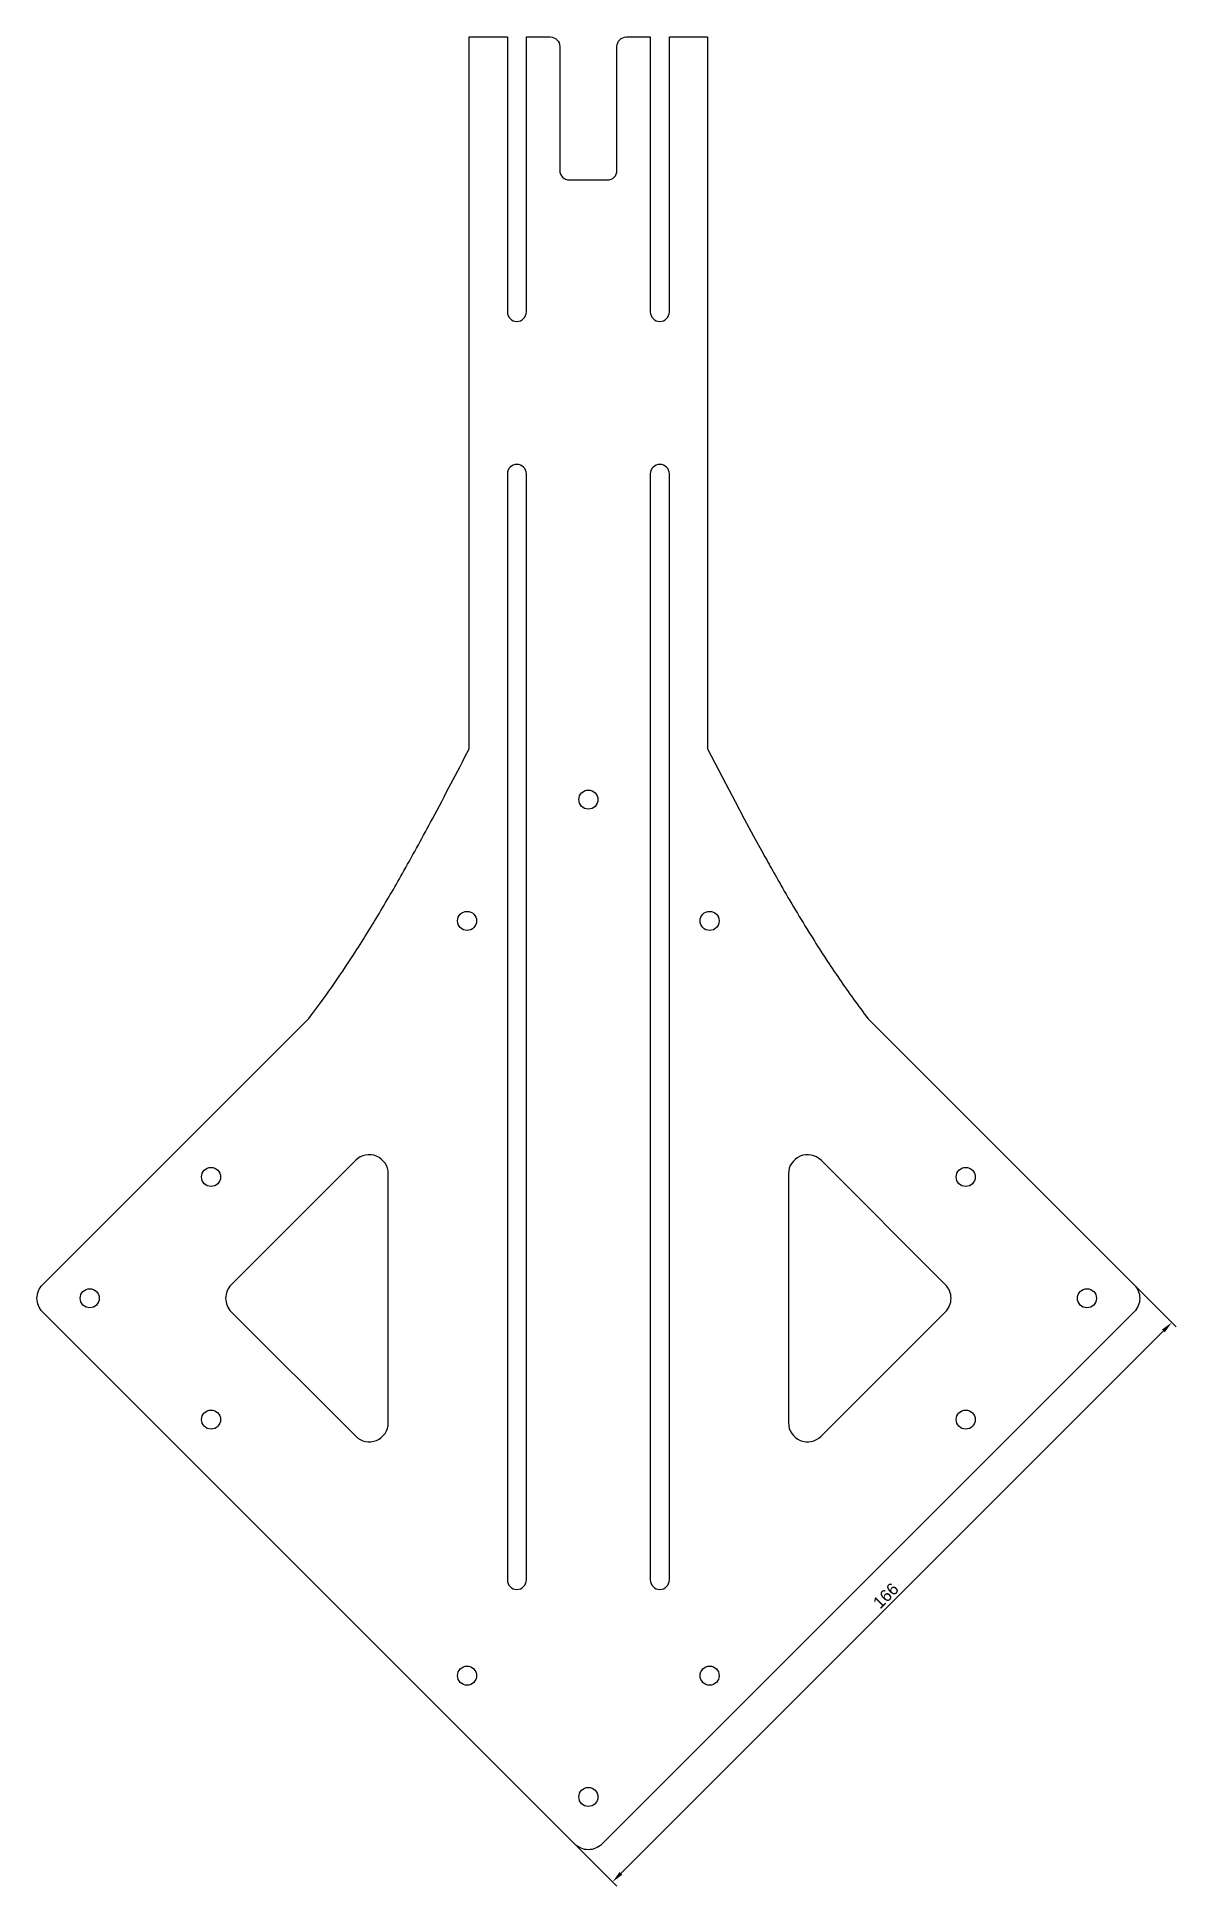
# Model space of a CAD drawing. Header units: millimetres. Extents: x 51 to 290, y 25 to 413.
import ezdxf

# ---------------------------------------------------------------- set-up
doc = ezdxf.new("R2010")
doc.units = ezdxf.units.MM
doc.styles.get("Standard").update_dxf_attribs({"font": 'arial.ttf'})
doc.dimstyles.new('ISO-25', dxfattribs={"dimtxt": 2.5, "dimasz": 2.5, "dimexe": 1.25, "dimexo": 0.625, "dimtad": 1, "dimtxsty": 'Standard', "dimcen": 2.5, "dimadec": 0, "dimazin": 0, "dimtfac": 1, "dimtmove": 0, "dimatfit": 3, "dimfxl": 1, "dimarcsym": 0})

# ---------------------------------------------------------------- blocks, each defined once
blk = doc.blocks.new('*D2')
at = {"color": 0, "lineweight": -2}
for p, q in [((282.15, 150.53), (290.49, 142.18)), ((287.84, 141.3), (174, 27.45)), ((164.77, 33.15), (173.11, 24.8))]:
    blk.add_line(p, q, dxfattribs=at)
at = {"color": 0}
for points in [[(288.14, 141), (287.55, 141.59), (289.61, 143.06)], [(173.7, 27.75), (174.29, 27.16), (172.23, 25.68)]]:
    blk.add_solid(points, dxfattribs=at)
at = {"layer": 'Defpoints', "color": 0}
for p in [(281.71, 150.97), (164.33, 33.59), (172.23, 25.68)]:
    blk.add_point(p, dxfattribs=at)
at = {"color": 0, "insert": (229.58, 85.72), "char_height": 2.5, "attachment_point": 5, "rotation": 45}
blk.add_mtext('166', dxfattribs=at)

msp = doc.modelspace()

# ---------------------------------------------------------------- linework, layer by layer
for points in [[(184.154, 412.831), (192.154, 412.831), (192.154, 392.831), (192.154, 263.449), (196.002, 256.089), (197.936, 252.417), (199.884, 248.756), (201.849, 245.108), (203.836, 241.476, 0.0020712), (205.847, 237.868, 0.0025211), (207.891, 234.278, 0.0041923), (211.018, 228.954, 0.0052262), (214.245, 223.69, 0.0098249), (219.855, 215.129, 0.0127221), (225.844, 206.83), (281.705, 150.968, -0.4142136), (281.705, 145.311), (169.982, 33.589, -0.4142136), (164.325, 33.589), (52.603, 145.311, -0.4142136), (52.603, 150.968), (108.464, 206.83, 0.0102875), (113.285, 213.442, 0.0084367), (117.855, 220.231, 0.0092874), (123.295, 228.964, 0.006417), (128.459, 237.865, 0.0031961), (131.471, 243.294, 0.002197), (134.423, 248.756, 0.0021695), (138.308, 256.092, 0.0004314), (142.154, 263.449), (142.154, 392.831), (142.154, 412.831), (150.154, 412.831), (150.154, 355.14, 1), (154.154, 355.14), (154.154, 412.831), (159.154, 412.831, -0.4142136), (161.154, 410.831), (161.154, 384.831, 0.4142136), (163.154, 382.831), (171.154, 382.831, 0.4142136), (173.154, 384.831), (173.154, 410.831, -0.4142136), (175.154, 412.831), (180.154, 412.831), (180.154, 355.14, 1), (184.154, 355.14)], [(154.154, 89.044), (154.154, 321.14, 1), (150.154, 321.14), (150.154, 89.044, 1)], [(184.154, 89.044), (184.154, 321.14, 1), (180.154, 321.14), (180.154, 89.044, 1)], [(92.201, 145.311), (118.325, 119.187, 0.6681786), (125.154, 122.015), (125.154, 174.265, 0.6681786), (118.325, 177.093), (92.201, 150.968, 0.4142136)], [(215.982, 119.187), (242.107, 145.311, 0.4142136), (242.107, 150.968), (215.982, 177.093, 0.6681786), (209.154, 174.265), (209.154, 122.015, 0.6681786)]]:
    msp.add_lwpolyline(points, format="xyb", close=True)
for centre in [(167.154, 252.792), (141.698, 227.336), (192.61, 227.336), (87.958, 173.596), (246.35, 173.596), (62.502, 148.14), (271.806, 148.14), (87.958, 122.684), (246.35, 122.684), (141.698, 68.944), (192.61, 68.944), (167.154, 43.488)]:
    msp.add_circle(centre, 2)

# ---------------------------------------------------------------- dimensions: what is measured, and where the dimension line sits
dim = msp.add_aligned_dim(p1=(281.705, 150.968), p2=(164.325, 33.589), distance=11.178, dimstyle='ISO-25')
dim.commit()
dim.dimension.update_dxf_attribs({"geometry": '*D2', "text_midpoint": (229.576, 85.718)})

doc.saveas('drawing.dxf')
